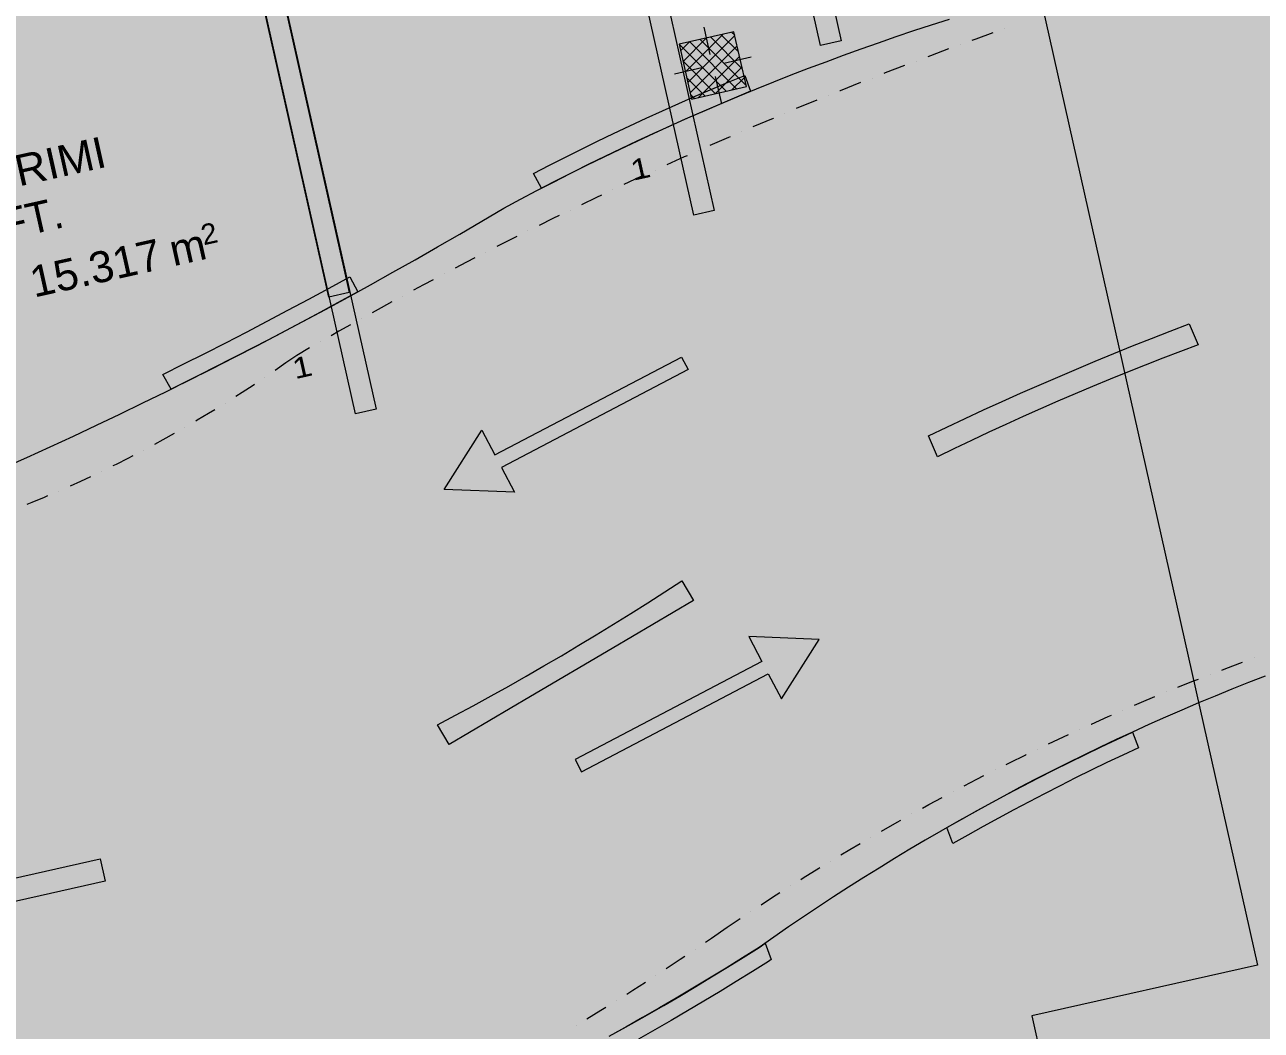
# Model space of a CAD drawing. Header units: centimetres. Extents: x -6805 to 4309, y -7338 to 617.
# Drawn here: x -525 to 356, y -4499 to -3783 of the extents above; entities that cross this region are included whole.
import ezdxf

# ---------------------------------------------------------------- set-up
doc = ezdxf.new("R2010")
doc.units = ezdxf.units.CM
for name, color, linetype, true_color in [('PDF_ - MESI I RRUGES', 7, 'Continuous', 0x7f7f7f), ('PDF_ - rruga_ndarjet anesore', 7, 'Continuous', 0x7f7f7f), ('PDF_ - SHENJAT_RRUGA', 7, 'Continuous', 0x7f7f7f), ('PDF_065 Möbel Einrichtung', 7, 'Continuous', 0x7f7f7f), ('PDF_2D Drafting - General', 7, 'Continuous', 0x7f7f7f), ('PDF_A - Akset', 7, 'Continuous', 0xfd4435), ('PDF_A - Pllaka Themel', 7, 'Continuous', 0x7f7f7f), ('PDF_A1 - Bodrumi -1', 7, 'Continuous', 0x7f7f7f)]:
    doc.layers.add(name, color=color, linetype=linetype, true_color=true_color)
doc.layers.add('PDF_- GARAZHE', color=7, linetype='Continuous')
doc.layers.add('PDF_A - Shtyllat', color=7, linetype='Continuous')
doc.styles.add('PDF Arial', font='')
doc.styles.get('PDF Arial').set_extended_font_data('Arial')

msp = doc.modelspace()

# ---------------------------------------------------------------- hatches: boundary and pattern name
at = {"layer": 'PDF_ - MESI I RRUGES', "true_color": 0xffffff, "transparency": 33554559}
for points in [[(304.72, -3996.36), (311.12, -4011.3), (298.49, -4016.03), (285.91, -4020.84), (273.35, -4025.73), (260.83, -4030.72), (248.34, -4035.78), (235.89, -4040.93), (223.47, -4046.16), (211.09, -4051.47), (198.74, -4056.87), (186.43, -4062.35), (174.15, -4067.91), (161.92, -4073.56), (149.72, -4079.28), (137.56, -4085.08), (125.44, -4090.98), (119.05, -4076.06), (132.08, -4069.84), (145.15, -4063.71), (158.26, -4057.65), (171.4, -4051.67), (184.57, -4045.78), (197.79, -4039.96), (211.03, -4034.22), (224.32, -4028.58), (237.64, -4023), (250.99, -4017.51), (264.37, -4012.1), (277.79, -4006.78), (291.23, -4001.53)], [(-56.66, -4179.35), (-48.43, -4193.37), (-106.44, -4227.59), (-164.47, -4261.76), (-222.54, -4295.87), (-230.76, -4281.87), (-218.02, -4275.08), (-205.33, -4268.21), (-192.68, -4261.25), (-180.08, -4254.21), (-167.52, -4247.09), (-155, -4239.88), (-142.54, -4232.6), (-130.12, -4225.23), (-117.76, -4217.79), (-105.44, -4210.27), (-93.17, -4202.65), (-80.95, -4194.97), (-68.78, -4187.2)]]:
    msp.add_hatch(color=7, dxfattribs=at).paths.add_polyline_path(points)
at = {"layer": 'PDF_ - rruga_ndarjet anesore', "true_color": 0xffffff, "transparency": 33554559}
for points in [[(-162.46, -3889.23), (-151.12, -3883.38), (-139.72, -3877.61), (-128.29, -3871.92), (-116.82, -3866.31), (-105.32, -3860.78), (-93.76, -3855.33), (-82.18, -3849.96), (-70.56, -3844.67), (-58.91, -3839.46), (-47.21, -3834.34), (-35.48, -3829.3), (-23.72, -3824.34), (-11.92, -3819.45), (-7.91, -3830.78), (-19.56, -3835.61), (-31.18, -3840.52), (-42.77, -3845.51), (-54.32, -3850.58), (-65.84, -3855.72), (-77.32, -3860.95), (-88.77, -3866.26), (-100.18, -3871.64), (-111.55, -3877.11), (-122.89, -3882.65), (-134.17, -3888.27), (-145.43, -3893.96), (-156.65, -3899.73)], [(-426.44, -4032.31), (-411.49, -4024.9), (-396.58, -4017.41), (-381.7, -4009.84), (-366.87, -4002.2), (-352.07, -3994.49), (-337.31, -3986.7), (-322.58, -3978.85), (-307.9, -3970.93), (-293.25, -3962.93), (-287.44, -3973.44), (-302.09, -3981.44), (-316.77, -3989.37), (-331.49, -3997.22), (-346.26, -4005.01), (-361.05, -4012.72), (-375.89, -4020.35), (-390.76, -4027.92), (-405.67, -4035.41), (-420.62, -4042.84)], [(264.37, -4286.97), (268.6, -4298.24), (257.34, -4303.46), (246.13, -4308.78), (234.96, -4314.17), (223.82, -4319.64), (212.73, -4325.21), (201.68, -4330.86), (190.68, -4336.58), (179.71, -4342.39), (168.79, -4348.28), (157.92, -4354.26), (147.09, -4360.32), (136.31, -4366.45), (132.05, -4355.05), (142.83, -4348.93), (153.67, -4342.88), (164.55, -4336.92), (175.47, -4331.04), (186.44, -4325.25), (197.45, -4319.52), (208.5, -4313.89), (219.59, -4308.34), (230.73, -4302.87), (241.91, -4297.48), (253.12, -4292.18)], [(-127.48, -4513.84), (-115.82, -4507.55), (-104.21, -4501.19), (-92.65, -4494.74), (-81.13, -4488.22), (-69.64, -4481.62), (-58.21, -4474.95), (-46.82, -4468.2), (-35.48, -4461.36), (-24.19, -4454.45), (-12.95, -4447.46), (-1.74, -4440.41), (2.55, -4437.37), (6.9, -4449), (4.95, -4450.38), (-6.46, -4457.58), (-17.93, -4464.7), (-29.44, -4471.74), (-41, -4478.7), (-52.61, -4485.59), (-64.27, -4492.39), (-75.97, -4499.11), (-87.72, -4505.75), (-99.52, -4512.31), (-111.35, -4518.79), (-123.24, -4525.19)]]:
    msp.add_hatch(color=7, dxfattribs=at).paths.add_polyline_path(points)
at = {"layer": 'PDF_ - SHENJAT_RRUGA', "true_color": 0xffffff, "transparency": 33554559}
for points in [[(-226.1, -4114.34), (-199.19, -4071.97), (-189.89, -4089.7), (-56.93, -4019.99), (-52.29, -4028.85), (-185.24, -4098.57), (-175.95, -4116.3)], [(41.06, -4220.97), (14.15, -4263.33), (4.86, -4245.61), (-128.1, -4315.32), (-132.75, -4306.46), (0.21, -4236.74), (-9.08, -4219.01)]]:
    msp.add_hatch(color=7, dxfattribs=at).paths.add_polyline_path(points)
at = {"layer": 'PDF_- GARAZHE', "true_color": 0xccccff, "transparency": 33554559}
msp.add_hatch(color=254, dxfattribs=at).paths.add_polyline_path([(-455.22, -3373.8), (-121.54, -3298.92), (-2.74, -3828.3), (-15.8, -3833.79), (-28.82, -3839.36), (-41.81, -3845.02), (-54.75, -3850.77), (-67.66, -3856.61), (-80.53, -3862.53), (-93.35, -3868.54), (-106.14, -3874.63), (-118.88, -3880.81), (-131.59, -3887.09), (-144.24, -3893.44), (-156.86, -3899.88), (-169.43, -3906.41), (-181.96, -3913.02), (-194.44, -3919.71), (-206.88, -3926.49), (-219.27, -3933.35), (-231.61, -3940.31), (-243.91, -3947.33), (-256.16, -3954.45), (-268.36, -3961.65), (-280.51, -3968.92), (-292.61, -3976.28), (-304.66, -3983.73), (-316.67, -3991.26)])
at = {"layer": 'PDF_2D Drafting - General', "true_color": 0xcccccc, "transparency": 33554559}
msp.add_hatch(color=254, dxfattribs=at).paths.add_polyline_path([(-2964.77, -5006.28), (-2964.77, -1594.37), (-452.44, -1594.37), (-125.36, -3048.55), (710.84, -2860.84), (1265.75, -5333.7), (419.6, -5523.57), (200.43, -4546.93), (-2030.95, -5054.69), (-2050.79, -4966.25), (-2246.45, -4966.25), (-2237.41, -5006.28)])
at = {"layer": 'PDF_A - Pllaka Themel', "true_color": 0xd5d5d5, "transparency": 33554559}
h = msp.add_hatch(color=254, dxfattribs=at)
h.paths.add_polyline_path([(-5581.92, -878.77), (-5581.92, -838.74), (-5656.99, -838.74), (-5656.99, -378.27), (-5641.97, -378.27), (-5641.97, 287.29), (-2884.66, 287.29), (-432.6, 287.29), (-419.79, 287.29), (978.3, 287.29), (978.3, -308.22), (1644.1, -308.22), (1644.1, -1142.36), (931.04, -1302.36), (1552.22, -1164.4), (1863.25, -2555.08), (1863.27, -2555.07), (2158.71, -3867.26), (2155.22, -3868.03), (2646.93, -6059.23), (2017.8, -6200.41), (2017.67, -6199.86), (-1597.03, -7011.01), (-1702.67, -6540.31), (-1846.28, -6572.52), (-1976.98, -6060.13), (-1982.53, -5964.43), (-1838.96, -5932.29), (-2055.74, -4966.25), (-2419.29, -4966.25), (-2929.7, -4966.25), (-2929.7, -2144.79), (-2909.68, -2144.79), (-2904.73, -1595.67), (-4731.2, -1619.36), (-4671.15, -1619.36), (-4671.15, -2159.83), (-5099.03, -2159.81), (-5102.54, -2159.76), (-5106.05, -2159.61), (-5109.55, -2159.37), (-5113.04, -2159.02), (-5116.52, -2158.59), (-5119.99, -2158.04), (-5123.44, -2157.41), (-5126.87, -2156.67), (-5130.27, -2155.85), (-5133.66, -2154.92), (-5137.02, -2153.9), (-5140.35, -2152.79), (-5143.64, -2151.59), (-5146.9, -2150.29), (-5150.13, -2148.9), (-5153.31, -2147.42), (-5156.45, -2145.85), (-5159.54, -2144.2), (-5162.59, -2142.46), (-5165.59, -2140.63), (-5168.53, -2138.72), (-5171.42, -2136.74), (-5174.26, -2134.66), (-5177.03, -2132.51), (-5179.74, -2130.29), (-5182.39, -2127.99), (-5184.97, -2125.61), (-5187.49, -2123.17), (-5189.94, -2120.65), (-5192.31, -2118.06), (-5194.61, -2115.42), (-5196.84, -2112.71), (-5198.99, -2109.93), (-5201.06, -2107.1), (-5203.05, -2104.21), (-5204.96, -2101.26), (-5206.78, -2098.27), (-5208.52, -2095.21), (-5210.18, -2092.12), (-5211.74, -2088.99), (-5213.22, -2085.8), (-5214.61, -2082.58), (-5215.9, -2079.32), (-5217.11, -2076.02), (-5218.22, -2072.69), (-5219.24, -2069.33), (-5220.16, -2065.95), (-5220.99, -2062.55), (-5221.72, -2059.11), (-5222.36, -2055.66), (-5222.9, -2052.19), (-5223.34, -2048.71), (-5223.69, -2045.22), (-5223.93, -2041.71), (-5224.08, -2038.21), (-5224.13, -2034.71), (-5224.12, -1589.37), (-5276.67, -1564.36), (-5842.14, -1564.36), (-5842.14, -878.77)])
h.paths.add_polyline_path([(-1884.8, -2746.4), (-1725.78, -2754.1), (-263.28, -2617.91), (-272.05, -2578.85), (-296.78, -2580.25), (-343.47, -2075.77), (-1348.13, -2129.78), (-1534.78, -2147.18), (-1533.4, -2162.02), (-1836.78, -2167.48), (-1836.78, -2147.45), (-1876.81, -2147.45), (-1876.81, -2187.49), (-1531.07, -2187.03), (-1493.33, -2681.24), (-1884.8, -2706.36)])
h.paths.add_polyline_path([(-452.61, -1589.37), (-91.92, -1583.39), (-92.31, -1174.02), (283, -1174.02), (283, -828.73), (-419.79, -828.73), (-427.6, -828.73), (-452.61, -828.73)])
h.paths.add_polyline_path([(413.21, -3713.81), (401.11, -3715.64), (389.02, -3717.55), (376.94, -3719.54), (364.87, -3721.61), (352.83, -3723.77), (340.79, -3726.01), (328.77, -3728.32), (316.77, -3730.71), (304.78, -3733.18)])
at = {"layer": 'PDF_A - Pllaka Themel', "true_color": 0xbfbfbf, "transparency": 33554559}
h = msp.add_hatch(color=9, dxfattribs=at)
h.paths.add_polyline_path([(-5637.01, -378.27), (-5637.01, -315.22), (-447.66, -308.19), (-447.66, -308.22), (963.52, -308.22), (963.52, -763.68), (936, -763.68), (936, -863.76), (963.52, -863.76), (964.76, -1337.14), (925.69, -1345.91), (892.3, -1353.4), (988.45, -1782.56), (1104.37, -2300.85), (1195.01, -2706.12), (1170.59, -2711.59), (1193.36, -2813.05), (1455.74, -3983.06), (1827.47, -5638.02), (1828.36, -5640.74), (1829.15, -5643.5), (1829.85, -5646.27), (1830.45, -5649.07), (1830.96, -5651.88), (1831.36, -5654.72), (1831.66, -5657.56), (1831.87, -5660.41), (1831.97, -5663.28), (1831.97, -5666.14), (1831.89, -5669), (1831.69, -5671.85), (1831.39, -5674.7), (1831, -5677.54), (1830.51, -5680.35), (1829.92, -5683.16), (1829.24, -5685.93), (1828.46, -5688.68), (1827.57, -5691.41), (1826.6, -5694.1), (1825.54, -5696.75), (1824.38, -5699.37), (1823.12, -5701.94), (1821.78, -5704.47), (1820.36, -5706.95), (1818.84, -5709.39), (1817.26, -5711.76), (1815.57, -5714.08), (1813.81, -5716.34), (1811.98, -5718.54), (1810.07, -5720.67), (1808.09, -5722.73), (1806.03, -5724.72), (1803.91, -5726.64), (1801.72, -5728.48), (1799.47, -5730.25), (1797.16, -5731.93), (1794.79, -5733.54), (1792.36, -5735.06), (1789.88, -5736.5), (1787.36, -5737.84), (1784.8, -5739.1), (1782.18, -5740.27), (1779.53, -5741.34), (1776.84, -5742.32), (-1865.84, -6559.76), (-1972.03, -6060.13), (1187.39, -5351.16), (1189.51, -5350.66), (1191.61, -5350.07), (1193.68, -5349.39), (1195.73, -5348.62), (1197.73, -5347.75), (1199.69, -5346.8), (1201.61, -5345.77), (1203.49, -5344.64), (1205.3, -5343.44), (1207.07, -5342.15), (1208.77, -5340.79), (1210.42, -5339.35), (1212, -5337.85), (1213.51, -5336.27), (1214.94, -5334.62), (1216.3, -5332.92), (1217.59, -5331.15), (1218.79, -5329.34), (1219.92, -5327.46), (1220.96, -5325.54), (1221.91, -5323.58), (1222.78, -5321.58), (1223.55, -5319.53), (1224.23, -5317.46), (1224.82, -5315.36), (1225.32, -5313.24), (1225.72, -5311.09), (1226.02, -5308.93), (1226.23, -5306.75), (1226.34, -5304.58), (1226.35, -5302.4), (1226.28, -5300.21), (1226.1, -5298.04), (1225.82, -5295.88), (1225.45, -5293.73), (1224.97, -5291.59), (967.71, -4147.99), (967.16, -4145.82), (966.5, -4143.68), (965.76, -4141.58), (964.92, -4139.51), (963.99, -4137.47), (962.97, -4135.49), (961.86, -4133.55), (960.67, -4131.65), (959.39, -4129.82), (958.04, -4128.05), (956.6, -4126.34), (955.09, -4124.68), (953.5, -4123.11), (951.86, -4121.6), (950.14, -4120.18), (948.36, -4118.82), (946.52, -4117.55), (944.63, -4116.36), (942.68, -4115.26), (940.7, -4114.24), (938.66, -4113.31), (936.59, -4112.48), (934.48, -4111.74), (932.34, -4111.1), (930.17, -4110.55), (927.98, -4110.1), (925.78, -4109.75), (923.56, -4109.49), (921.33, -4109.34), (919.09, -4109.28), (916.86, -4109.32), (914.63, -4109.47), (912.41, -4109.71), (910.2, -4110.05), (908.01, -4110.49), (526.4, -4196.13), (467.81, -4209.28), (455.58, -4213.1), (443.37, -4217.02), (431.2, -4221.04), (419.06, -4225.14), (406.95, -4229.34), (394.87, -4233.64), (382.82, -4238.02), (370.82, -4242.51), (358.84, -4247.08), (346.9, -4251.74), (335, -4256.5), (323.13, -4261.35), (311.3, -4266.29), (299.52, -4271.32), (287.76, -4276.44), (276.06, -4281.65), (264.38, -4286.96), (252.76, -4292.35), (241.17, -4297.83), (229.62, -4303.41), (218.13, -4309.06), (206.67, -4314.81), (195.26, -4320.65), (183.89, -4326.58), (172.57, -4332.6), (161.3, -4338.69), (150.07, -4344.88), (138.9, -4351.16), (127.76, -4357.52), (116.69, -4363.96), (105.66, -4370.49), (94.67, -4377.1), (83.75, -4383.8), (72.87, -4390.59), (62.05, -4397.46), (51.28, -4404.41), (40.57, -4411.44), (29.91, -4418.56), (19.3, -4425.76), (8.75, -4433.04), (-1.74, -4440.41), (-13.44, -4447.77), (-25.18, -4455.07), (-36.98, -4462.26), (-48.83, -4469.39), (-60.73, -4476.42), (-72.67, -4483.38), (-84.67, -4490.25), (-96.72, -4497.03), (-108.81, -4503.72), (-120.96, -4510.33), (-133.14, -4516.85), (-145.38, -4523.29), (-157.66, -4529.64), (-169.99, -4535.9), (-182.35, -4542.07), (-194.77, -4548.16), (-207.22, -4554.16), (-219.72, -4560.06), (-232.26, -4565.88), (-244.84, -4571.62), (-257.46, -4577.25), (-270.12, -4582.81), (-282.82, -4588.26), (-295.56, -4593.64), (-308.33, -4598.91), (-321.15, -4604.1), (-333.99, -4609.2), (-346.88, -4614.21), (-359.81, -4619.12), (-372.76, -4623.95), (-385.74, -4628.67), (-398.77, -4633.31), (-411.82, -4637.86), (-424.92, -4642.31), (-438.03, -4646.67), (-451.18, -4650.93), (-464.37, -4655.11), (-477.57, -4659.18), (-490.81, -4663.17), (-2040.76, -5010.98), (-2050.79, -4966.25), (-2414.34, -4966.25), (-2414.34, -4749.36), (-2414.57, -2387.78), (-2414.58, -2276.48), (-2415.05, -2272.78), (-2415.63, -2269.1), (-2416.31, -2265.43), (-2417.08, -2261.78), (-2417.93, -2258.14), (-2418.89, -2254.54), (-2419.94, -2250.96), (-2421.09, -2247.41), (-2422.32, -2243.88), (-2423.65, -2240.39), (-2425.06, -2236.94), (-2426.57, -2233.53), (-2428.15, -2230.15), (-2429.84, -2226.82), (-2431.6, -2223.53), (-2433.45, -2220.29), (-2435.38, -2217.11), (-2437.39, -2213.97), (-2439.5, -2210.88), (-2441.67, -2207.85), (-2443.93, -2204.87), (-2446.26, -2201.96), (-2448.66, -2199.11), (-2451.13, -2196.32), (-2453.69, -2193.59), (-2456.31, -2190.94), (-2459, -2188.35), (-2461.74, -2185.84), (-2464.57, -2183.38), (-2467.45, -2181.02), (-2470.39, -2178.72), (-2473.38, -2176.5), (-2476.44, -2174.36), (-2479.55, -2172.3), (-2482.72, -2170.32), (-2485.93, -2168.43), (-2489.19, -2166.61), (-2492.5, -2164.89), (-2495.85, -2163.24), (-2499.24, -2161.69), (-2502.68, -2160.23), (-2506.15, -2158.85), (-2509.65, -2157.57), (-2513.18, -2156.38), (-2904.72, -2164.81), (-2899.72, -1589.37), (-2414.31, -1589.37), (-2414.31, -828.73), (-4726.25, -828.73), (-4726.25, -1619.36), (-5219.16, -1619.35), (-5219.16, -2036.14), (-5219.17, -2034.71), (-5219.16, -1589.37), (-5271.71, -1564.36), (-5253.39, -1564.36), (-5253.39, -878.77), (-5576.97, -878.77), (-5576.97, -838.74), (-5652.02, -838.74), (-5652.02, -378.27)])
h.paths.add_polyline_path([(-1883.87, -1589.37), (-1863.84, -1589.37), (-1863.84, -1634.38), (-1863.88, -1634.38), (-1863.88, -2147.18), (-1836.55, -2147.45), (-1871.85, -2147.45), (-1871.85, -2187.49), (-1831.82, -2187.43), (-1831.82, -2147.5), (-1529.51, -2150.6), (-1526.54, -2182.48), (-1488.38, -2681.24), (-1718.52, -2706.37), (-1879.85, -2706.36), (-1879.85, -2746.4), (-1720.83, -2754.1), (-221.28, -2598.22), (-135.83, -2979.09), (-1425.42, -3268.45), (-1880.43, -3268.45), (-1873.52, -4356.82), (-1873.76, -4358.94), (-1873.89, -4361.07), (-1873.93, -4363.2), (-1873.88, -4365.33), (-1873.71, -4367.46), (-1873.46, -4369.58), (-1873.11, -4371.68), (-1872.67, -4373.76), (-1872.13, -4375.84), (-1871.5, -4377.87), (-1870.77, -4379.88), (-1869.95, -4381.85), (-1869.05, -4383.78), (-1868.06, -4385.67), (-1866.97, -4387.5), (-1865.81, -4389.3), (-1864.58, -4391.03), (-1863.26, -4392.71), (-1861.87, -4394.32), (-1860.39, -4395.87), (-1858.86, -4397.35), (-1857.26, -4398.76), (-1855.59, -4400.1), (-1853.87, -4401.36), (-1852.09, -4402.54), (-1850.27, -4403.63), (-1848.39, -4404.64), (-1846.46, -4405.56), (-1844.51, -4406.4), (-1842.5, -4407.15), (-1840.47, -4407.79), (-1838.41, -4408.35), (-1836.33, -4408.82), (-1834.23, -4409.19), (-1832.12, -4409.47), (-1829.99, -4409.65), (-1827.86, -4409.72), (-1825.73, -4409.7), (-1823.6, -4409.59), (-1821.48, -4409.38), (-1819.37, -4409.07), (-657.92, -4148.44), (-657.8, -4148.96), (-640.87, -4142.08), (-623.98, -4135.12), (-607.12, -4128.08), (-590.3, -4120.94), (-573.52, -4113.7), (-556.78, -4106.38), (-540.08, -4098.97), (-523.41, -4091.48), (-506.79, -4083.89), (-490.21, -4076.22), (-473.66, -4068.46), (-457.17, -4060.61), (-440.7, -4052.67), (-424.29, -4044.65), (-407.92, -4036.54), (-391.58, -4028.34), (-375.3, -4020.05), (-359.06, -4011.68), (-342.86, -4003.22), (-326.71, -3994.68), (-310.6, -3986.05), (-294.54, -3977.33), (-278.53, -3968.52), (-262.57, -3959.64), (-246.65, -3950.67), (-230.77, -3941.62), (-214.95, -3932.48), (-199.18, -3923.26), (-183.46, -3913.95), (-171.76, -3907.67), (-160.01, -3901.48), (-148.21, -3895.39), (-136.38, -3889.37), (-124.5, -3883.45), (-112.58, -3877.6), (-100.62, -3871.85), (-88.61, -3866.18), (-76.56, -3860.6), (-64.48, -3855.1), (-52.35, -3849.7), (-40.19, -3844.39), (-27.98, -3839.16), (-15.74, -3834.02), (-3.46, -3828.97), (8.86, -3824), (21.21, -3819.14), (33.59, -3814.35), (46.01, -3809.67), (58.47, -3805.06), (70.95, -3800.56), (83.47, -3796.14), (96.03, -3791.81), (108.6, -3787.57), (121.22, -3783.42), (133.86, -3779.37), (146.53, -3775.41), (159.23, -3771.54), (171.96, -3767.76), (184.72, -3764.08), (197.49, -3760.49), (210.3, -3756.99), (223.14, -3753.59), (235.99, -3750.28), (248.88, -3747.06), (261.78, -3743.94), (274.7, -3740.9), (287.65, -3737.97), (300.62, -3735.12), (313.61, -3732.38), (326.61, -3729.72), (339.65, -3727.16), (352.69, -3724.7), (365.76, -3722.33), (378.83, -3720.06), (391.93, -3717.88), (405.04, -3715.79), (418.17, -3713.81), (787.26, -3630.98), (789.38, -3630.46), (791.47, -3629.84), (793.53, -3629.14), (795.57, -3628.34), (797.56, -3627.45), (799.52, -3626.48), (801.42, -3625.43), (803.29, -3624.3), (805.1, -3623.08), (806.86, -3621.79), (808.55, -3620.42), (810.19, -3618.97), (811.77, -3617.46), (813.27, -3615.88), (814.71, -3614.24), (816.07, -3612.54), (817.36, -3610.77), (818.57, -3608.95), (819.69, -3607.09), (820.73, -3605.17), (821.69, -3603.21), (822.57, -3601.21), (823.36, -3599.18), (824.06, -3597.11), (824.66, -3595.01), (825.17, -3592.89), (825.6, -3590.75), (825.93, -3588.6), (826.16, -3586.43), (826.3, -3584.25), (826.34, -3582.06), (826.3, -3579.89), (826.14, -3577.71), (825.91, -3575.54), (825.57, -3573.38), (825.14, -3571.24), (681.41, -2927.91), (734.37, -2916.03), (711.61, -2814.58), (658.74, -2826.44), (287.95, -1174.02), (287.95, -828.73), (-447.66, -828.73), (-1883.87, -828.73)])

# ---------------------------------------------------------------- linework, layer by layer
at = {"layer": 'PDF_ - MESI I RRUGES', "lineweight": 0}
for points in [[(291.23, -4001.53), (304.72, -3996.36)], [(304.72, -3996.36), (311.12, -4011.3)], [(264.37, -4012.1), (277.79, -4006.78)], [(277.79, -4006.78), (291.23, -4001.53)], [(250.99, -4017.51), (264.37, -4012.1)], [(298.49, -4016.03), (285.91, -4020.84)], [(311.12, -4011.3), (298.49, -4016.03)], [(224.32, -4028.58), (237.64, -4023)], [(237.64, -4023), (250.99, -4017.51)], [(273.35, -4025.73), (260.83, -4030.72)], [(285.91, -4020.84), (273.35, -4025.73)], [(197.79, -4039.96), (211.03, -4034.22)], [(211.03, -4034.22), (224.32, -4028.58)], [(260.83, -4030.72), (248.34, -4035.78)], [(184.57, -4045.78), (197.79, -4039.96)], [(235.89, -4040.93), (223.47, -4046.16)], [(248.34, -4035.78), (235.89, -4040.93)], [(158.26, -4057.65), (171.4, -4051.67)], [(171.4, -4051.67), (184.57, -4045.78)], [(211.09, -4051.47), (198.74, -4056.87)], [(223.47, -4046.16), (211.09, -4051.47)], [(145.15, -4063.71), (158.26, -4057.65)], [(198.74, -4056.87), (186.43, -4062.35)], [(119.05, -4076.06), (132.08, -4069.84)], [(132.08, -4069.84), (145.15, -4063.71)], [(174.15, -4067.91), (161.92, -4073.56)], [(186.43, -4062.35), (174.15, -4067.91)], [(125.44, -4090.98), (119.05, -4076.06)], [(161.92, -4073.56), (149.72, -4079.28)], [(137.56, -4085.08), (125.44, -4090.98)], [(149.72, -4079.28), (137.56, -4085.08)], [(-68.78, -4187.2), (-56.66, -4179.35)], [(-56.66, -4179.35), (-48.43, -4193.37)], [(-80.95, -4194.97), (-68.78, -4187.2)], [(-48.43, -4193.37), (-106.44, -4227.59)], [(-93.17, -4202.65), (-80.95, -4194.97)], [(-117.76, -4217.79), (-105.44, -4210.27)], [(-105.44, -4210.27), (-93.17, -4202.65)], [(-130.12, -4225.23), (-117.76, -4217.79)], [(-106.44, -4227.59), (-164.47, -4261.76)], [(-142.54, -4232.6), (-130.12, -4225.23)], [(-155, -4239.88), (-142.54, -4232.6)], [(-167.52, -4247.09), (-155, -4239.88)], [(-192.68, -4261.25), (-180.08, -4254.21)], [(-180.08, -4254.21), (-167.52, -4247.09)], [(-164.47, -4261.76), (-222.55, -4295.87)], [(-205.33, -4268.21), (-192.68, -4261.25)], [(-218.02, -4275.08), (-205.33, -4268.21)], [(-230.76, -4281.87), (-218.02, -4275.08)], [(-222.55, -4295.87), (-230.76, -4281.87)], [(-668.33, -4421.68), (-471.23, -4377.23)], [(-471.23, -4377.23), (-467.67, -4393.09)], [(-467.67, -4393.09), (-664.77, -4437.52)]]:
    msp.add_lwpolyline(points, dxfattribs=at)
at = {"layer": 'PDF_ - MESI I RRUGES', "color": 7, "true_color": 0xffffff, "transparency": 33554559}
msp.add_solid([(-471.23, -4377.23), (-467.67, -4393.09), (-668.33, -4421.68), (-664.77, -4437.52)], dxfattribs=at)
at = {"layer": 'PDF_ - rruga_ndarjet anesore', "lineweight": 0}
for points in [[(-23.72, -3824.34), (-11.92, -3819.45)], [(-11.92, -3819.45), (-7.91, -3830.78)], [(-47.21, -3834.34), (-35.48, -3829.3)], [(-35.48, -3829.3), (-23.72, -3824.34)], [(-7.91, -3830.78), (-19.56, -3835.61)], [(-70.56, -3844.67), (-58.91, -3839.46)], [(-58.91, -3839.46), (-47.21, -3834.34)], [(-31.18, -3840.52), (-42.77, -3845.51)], [(-19.56, -3835.61), (-31.18, -3840.52)], [(-82.18, -3849.96), (-70.56, -3844.67)], [(-42.77, -3845.51), (-54.32, -3850.58)], [(-105.32, -3860.78), (-93.76, -3855.33)], [(-93.76, -3855.33), (-82.18, -3849.96)], [(-65.84, -3855.72), (-77.32, -3860.95)], [(-54.32, -3850.58), (-65.84, -3855.72)], [(-128.29, -3871.92), (-116.82, -3866.31)], [(-116.82, -3866.31), (-105.32, -3860.78)], [(-88.77, -3866.26), (-100.18, -3871.64)], [(-77.32, -3860.95), (-88.77, -3866.26)], [(-139.72, -3877.61), (-128.29, -3871.92)], [(-100.18, -3871.64), (-111.55, -3877.11)], [(-162.46, -3889.23), (-151.12, -3883.38)], [(-151.12, -3883.38), (-139.72, -3877.61)], [(-122.89, -3882.65), (-134.17, -3888.27)], [(-111.55, -3877.11), (-122.89, -3882.65)], [(-156.65, -3899.73), (-162.46, -3889.23)], [(-134.17, -3888.27), (-145.43, -3893.96)], [(-145.43, -3893.96), (-156.65, -3899.73)], [(-307.9, -3970.93), (-293.25, -3962.93)], [(-293.25, -3962.93), (-287.44, -3973.44)], [(-322.58, -3978.85), (-307.9, -3970.93)], [(-337.31, -3986.7), (-322.58, -3978.85)], [(-302.09, -3981.44), (-316.77, -3989.37)], [(-287.44, -3973.44), (-302.09, -3981.44)], [(-352.07, -3994.49), (-337.31, -3986.7)], [(-316.77, -3989.37), (-331.49, -3997.22)], [(-366.87, -4002.2), (-352.07, -3994.49)], [(-331.49, -3997.22), (-346.26, -4005.01)], [(-381.7, -4009.84), (-366.87, -4002.2)], [(-346.26, -4005.01), (-361.05, -4012.72)], [(-396.58, -4017.41), (-381.7, -4009.84)], [(-361.05, -4012.72), (-375.89, -4020.35)], [(-426.44, -4032.31), (-411.49, -4024.9)], [(-411.49, -4024.9), (-396.58, -4017.41)], [(-375.89, -4020.35), (-390.76, -4027.92)], [(-420.62, -4042.84), (-426.44, -4032.31)], [(-390.76, -4027.92), (-405.67, -4035.41)], [(-405.67, -4035.41), (-420.62, -4042.84)], [(253.12, -4292.18), (264.37, -4286.97)], [(264.37, -4286.97), (268.6, -4298.24)], [(230.73, -4302.87), (241.91, -4297.48)], [(241.91, -4297.48), (253.12, -4292.18)], [(268.6, -4298.24), (257.34, -4303.47)], [(219.59, -4308.34), (230.73, -4302.87)], [(257.34, -4303.47), (246.13, -4308.78)], [(197.45, -4319.52), (208.5, -4313.89)], [(208.5, -4313.89), (219.59, -4308.34)], [(234.96, -4314.17), (223.82, -4319.64)], [(246.13, -4308.78), (234.96, -4314.17)], [(175.47, -4331.04), (186.44, -4325.25)], [(186.44, -4325.25), (197.45, -4319.52)], [(212.73, -4325.21), (201.68, -4330.86)], [(223.82, -4319.64), (212.73, -4325.21)], [(164.55, -4336.92), (175.47, -4331.04)], [(201.68, -4330.86), (190.68, -4336.58)], [(142.83, -4348.93), (153.67, -4342.88)], [(153.67, -4342.88), (164.55, -4336.92)], [(179.71, -4342.39), (168.79, -4348.28)], [(190.68, -4336.58), (179.71, -4342.39)], [(132.05, -4355.05), (142.83, -4348.93)], [(168.79, -4348.28), (157.92, -4354.26)], [(136.31, -4366.45), (132.05, -4355.05)], [(147.09, -4360.32), (136.31, -4366.45)], [(157.92, -4354.26), (147.09, -4360.32)], [(-1.74, -4440.41), (2.55, -4437.37)], [(2.55, -4437.37), (6.9, -4449)], [(-24.19, -4454.45), (-12.95, -4447.46)], [(-12.95, -4447.46), (-1.74, -4440.41)], [(-35.49, -4461.36), (-24.19, -4454.45)], [(4.95, -4450.38), (-6.46, -4457.58)], [(6.9, -4449), (4.95, -4450.38)], [(-46.82, -4468.2), (-35.49, -4461.36)], [(-17.93, -4464.7), (-29.44, -4471.74)], [(-6.46, -4457.58), (-17.93, -4464.7)], [(-69.64, -4481.62), (-58.21, -4474.95)], [(-58.21, -4474.95), (-46.82, -4468.2)], [(-29.44, -4471.74), (-41, -4478.7)], [(-81.13, -4488.22), (-69.64, -4481.62)], [(-41, -4478.7), (-52.61, -4485.59)], [(-92.65, -4494.74), (-81.13, -4488.22)], [(-64.27, -4492.39), (-75.97, -4499.11)], [(-52.61, -4485.59), (-64.27, -4492.39)], [(-104.21, -4501.19), (-92.65, -4494.74)], [(-75.97, -4499.11), (-87.72, -4505.75)]]:
    msp.add_lwpolyline(points, dxfattribs=at)
at = {"layer": 'PDF_ - SHENJAT_RRUGA', "lineweight": 0}
for points in [[(-189.89, -4089.7), (-56.93, -4019.99)], [(-56.93, -4019.99), (-52.29, -4028.85)], [(-52.29, -4028.85), (-185.24, -4098.57)], [(-226.1, -4114.34), (-199.19, -4071.97)], [(-199.19, -4071.97), (-189.89, -4089.7)], [(-185.24, -4098.57), (-175.95, -4116.3)], [(-175.95, -4116.3), (-226.1, -4114.34)], [(41.06, -4220.97), (-9.08, -4219.01)], [(-9.08, -4219.01), (0.21, -4236.74)], [(14.15, -4263.33), (41.06, -4220.97)], [(0.21, -4236.74), (-132.75, -4306.46)], [(-128.1, -4315.32), (4.86, -4245.61)], [(4.86, -4245.61), (14.15, -4263.33)], [(-132.75, -4306.46), (-128.1, -4315.32)]]:
    msp.add_lwpolyline(points, dxfattribs=at)
at = {"layer": 'PDF_- GARAZHE', "color": 254, "true_color": 0xccccff, "transparency": 33554559}
for points in [[(-121.51, -3299.04), (187.14, -3229.78), (-8.12, -3804.35), (300.53, -3735.09)], [(-411.58, -3568.31), (-316.67, -3991.26), (-730.37, -3639.85), (-619.63, -4133.32)]]:
    msp.add_solid(points, dxfattribs=at)
at = {"layer": 'PDF_065 Möbel Einrichtung', "lineweight": 0}
for points in [[(-57.75, -3284.7), (56.75, -3794.91)], [(42.1, -3798.2), (-72.4, -3287.99)], [(-169.62, -3309.76), (-33.64, -3915.73)], [(-48.29, -3919.01), (-184.27, -3313.05)], [(-308.32, -3977.37), (-444.3, -3371.4)], [(-429.65, -3368.11), (-293.67, -3974.08)], [(-289.22, -4060.34), (-402.33, -3556.31)], [(-387.67, -3553.02), (-274.57, -4057.05)], [(56.75, -3794.91), (42.1, -3798.2)], [(-33.64, -3915.73), (-48.29, -3919.01)], [(-293.67, -3974.08), (-308.32, -3977.37)], [(-274.57, -4057.05), (-289.22, -4060.34)]]:
    msp.add_lwpolyline(points, dxfattribs=at)
at = {"layer": 'PDF_065 Möbel Einrichtung', "color": 7, "true_color": 0xffffff, "transparency": 33554559}
for points in [[(56.75, -3794.91), (42.1, -3798.2), (-57.75, -3284.7), (-72.4, -3287.99)], [(-33.64, -3915.73), (-48.29, -3919.01), (-169.62, -3309.76), (-184.27, -3313.05)], [(-293.67, -3974.08), (-308.32, -3977.37), (-429.65, -3368.11), (-444.3, -3371.4)], [(-274.57, -4057.05), (-289.22, -4060.34), (-387.67, -3553.02), (-402.33, -3556.31)]]:
    msp.add_solid(points, dxfattribs=at)
at = {"layer": 'PDF_A - Akset', "color": 21, "lineweight": 0, "true_color": 0xff9955}
for points in [[(173.14, -3786.25), (173.14, -3786.25)], [(152.75, -3793.53), (149.87, -3794.58)], [(164.83, -3789.2), (152.75, -3793.53)], [(120.39, -3805.43), (118.4, -3806.19)], [(133.3, -3800.64), (120.39, -3805.43)], [(141.58, -3797.6), (141.58, -3797.6)], [(101.89, -3812.44), (88.17, -3817.71)], [(110.14, -3809.3), (110.14, -3809.3)], [(78.84, -3821.36), (78.84, -3821.36)], [(88.17, -3817.71), (87.06, -3818.15)], [(56.1, -3830.35), (55.86, -3830.45)], [(70.63, -3824.58), (56.1, -3830.35)], [(39.49, -3837.07), (24.8, -3843.1)], [(47.68, -3833.76), (47.68, -3833.76)], [(16.65, -3846.51), (16.65, -3846.51)], [(8.27, -3850.01), (-6.12, -3856.11)], [(8.5, -3849.9), (8.27, -3850.01)], [(-23.43, -3863.57), (-36.9, -3869.46)], [(-22.33, -3863.09), (-23.43, -3863.57)], [(-14.23, -3859.6), (-14.23, -3859.6)], [(-44.96, -3873.04), (-44.96, -3873.04)], [(-54.97, -3877.49), (-67.51, -3883.15)], [(-53.03, -3876.62), (-54.97, -3877.49)], [(-86.35, -3891.77), (-97.97, -3897.18)], [(-83.57, -3890.49), (-86.35, -3891.77)], [(-75.55, -3886.81), (-75.55, -3886.81)], [(-105.97, -3900.92), (-105.97, -3900.92)], [(-117.56, -3906.41), (-128.29, -3911.54)], [(-113.95, -3904.7), (-117.56, -3906.41)], [(-144.17, -3919.24), (-148.61, -3921.4)], [(-136.23, -3915.38), (-136.23, -3915.38)], [(-148.61, -3921.4), (-158.44, -3926.25)], [(-179.48, -3936.75), (-188.42, -3941.29)], [(-174.24, -3934.12), (-179.48, -3936.75)], [(-166.35, -3930.17), (-166.35, -3930.17)], [(-196.28, -3945.3), (-196.28, -3945.3)], [(-210.17, -3952.46), (-218.22, -3956.67)], [(-204.12, -3949.34), (-210.17, -3952.46)], [(-226.05, -3960.76), (-226.05, -3960.76)], [(-240.68, -3968.51), (-247.87, -3972.37)], [(-233.84, -3964.89), (-240.68, -3968.51)], [(-263.39, -3980.77), (-271, -3984.92)], [(-255.64, -3976.55), (-255.64, -3976.55)], [(-271, -3984.92), (-277.32, -3988.41)], [(-292.76, -3996.97), (-301.14, -4001.66)], [(-285.05, -3992.67), (-285.05, -3992.67)], [(-301.14, -4001.66), (-306.61, -4004.76)], [(-321.95, -4013.51), (-331.07, -4018.76)], [(-314.28, -4009.11), (-314.28, -4009.11)], [(-338.74, -4024.21), (-346.45, -4029.59)], [(-331.07, -4018.76), (-338.74, -4024.21)], [(-346.45, -4029.59), (-346.52, -4029.65)], [(-362.03, -4040.12), (-369.9, -4045.26)], [(-361.16, -4039.53), (-362.03, -4040.12)], [(-353.82, -4034.62), (-353.82, -4034.62)], [(-369.9, -4045.26), (-374.48, -4048.18)], [(-393.83, -4060.2), (-401.91, -4065.02)], [(-389.45, -4057.53), (-393.83, -4060.2)], [(-381.94, -4052.89), (-381.94, -4052.89)], [(-401.91, -4065.02), (-403.08, -4065.7)], [(-418.38, -4074.5), (-426.43, -4078.97)], [(-410.71, -4070.14), (-410.71, -4070.14)], [(-440.09, -4086.31), (-440.09, -4086.31)], [(-426.43, -4078.97), (-432.3, -4082.15)], [(-451.36, -4092.17), (-459.76, -4096.4)], [(-447.93, -4090.39), (-451.36, -4092.17)], [(-470.04, -4101.42), (-470.04, -4101.42)], [(-459.76, -4096.4), (-462.1, -4097.55)], [(-485.22, -4108.56), (-492.45, -4111.84)], [(-478.01, -4105.21), (-485.22, -4108.56)], [(-511.02, -4119.95), (-519.7, -4123.56)], [(-508.62, -4118.91), (-511.02, -4119.95)], [(-500.51, -4115.41), (-500.51, -4115.41)], [(-519.7, -4123.56), (-523.29, -4125.02)], [(351.02, -4234.26), (351.02, -4234.26)], [(327.86, -4242.88), (330.83, -4241.74)], [(330.83, -4241.74), (342.73, -4237.29)], [(296.62, -4255.11), (306.69, -4251.08)], [(306.69, -4251.08), (311.39, -4249.24)], [(319.62, -4246.03), (319.62, -4246.03)], [(270.75, -4265.76), (280.28, -4261.79)], [(288.45, -4258.43), (288.45, -4258.43)], [(257.52, -4271.42), (257.52, -4271.42)], [(265.64, -4267.95), (270.75, -4265.76)], [(234.9, -4281.38), (235.16, -4281.26)], [(235.16, -4281.26), (246.98, -4276)], [(246.98, -4276), (249.43, -4274.95)], [(211.63, -4292.03), (218.84, -4288.71)], [(226.87, -4285.03), (226.87, -4285.03)], [(204.45, -4295.43), (211.63, -4292.03)], [(176.64, -4308.86), (188.26, -4303.17)], [(188.26, -4303.17), (188.52, -4303.04)], [(196.48, -4299.22), (196.48, -4299.22)], [(166.37, -4314), (166.37, -4314)], [(174.26, -4310.05), (176.64, -4308.86)], [(144.37, -4325.27), (153.54, -4320.52)], [(153.54, -4320.52), (158.49, -4317.99)], [(119.21, -4338.65), (128.76, -4333.51)], [(136.56, -4329.37), (136.56, -4329.37)], [(114.79, -4341.08), (119.21, -4338.65)], [(85.5, -4357.44), (96.56, -4351.16)], [(96.56, -4351.16), (99.33, -4349.61)], [(107.05, -4345.32), (107.05, -4345.32)], [(62.94, -4370.58), (70.23, -4366.29)], [(77.86, -4361.85), (77.86, -4361.85)], [(56.56, -4374.38), (62.94, -4370.58)], [(29.76, -4390.75), (40.78, -4383.94)], [(40.78, -4383.94), (41.46, -4383.52)], [(49, -4378.94), (49, -4378.94)], [(27.95, -4391.89), (29.76, -4390.75)], [(7.91, -4404.6), (13.03, -4401.33)], [(20.48, -4396.58), (20.48, -4396.58)], [(-0.32, -4409.94), (7.91, -4404.6)], [(-24.48, -4426), (-15.06, -4419.67)], [(-7.7, -4414.79), (-7.7, -4414.79)], [(-35.55, -4433.66), (-24.48, -4426)], [(-39.96, -4436.67), (-35.55, -4433.66)], [(-57.83, -4448.74), (-54.58, -4446.57)], [(-47.26, -4441.64), (-47.26, -4441.64)], [(-67.83, -4455.35), (-57.83, -4448.74)], [(-91.67, -4470.77), (-82.62, -4464.97)], [(-75.21, -4460.17), (-75.21, -4460.17)], [(-96.02, -4473.51), (-91.67, -4470.77)], [(-114.48, -4485.06), (-110.98, -4482.88)], [(-103.48, -4478.23), (-103.48, -4478.23)], [(-124.52, -4491.2), (-114.48, -4485.06)], [(-132.08, -4495.75), (-132.08, -4495.75)]]:
    msp.add_lwpolyline(points, dxfattribs=at)
at = {"layer": 'PDF_A - Pllaka Themel', "lineweight": 0}
for points in [[(96.03, -3791.81), (108.6, -3787.57)], [(108.6, -3787.57), (121.22, -3783.42)], [(121.22, -3783.42), (133.86, -3779.37)], [(70.95, -3800.56), (83.47, -3796.14)], [(83.47, -3796.14), (96.03, -3791.81)], [(46.01, -3809.67), (58.47, -3805.06)], [(58.47, -3805.06), (70.95, -3800.56)], [(21.21, -3819.14), (33.59, -3814.35)], [(33.59, -3814.35), (46.01, -3809.67)], [(8.86, -3824), (21.21, -3819.14)], [(-15.74, -3834.02), (-3.46, -3828.97)], [(-3.46, -3828.97), (8.86, -3824)], [(-40.19, -3844.39), (-27.98, -3839.16)], [(-27.98, -3839.16), (-15.74, -3834.02)], [(-52.35, -3849.7), (-40.19, -3844.39)], [(-76.56, -3860.6), (-64.48, -3855.1)], [(-64.48, -3855.1), (-52.35, -3849.7)], [(-100.62, -3871.85), (-88.61, -3866.18)], [(-88.61, -3866.18), (-76.56, -3860.6)], [(-112.58, -3877.6), (-100.62, -3871.85)], [(-136.38, -3889.37), (-124.5, -3883.45)], [(-124.5, -3883.45), (-112.58, -3877.6)], [(-148.21, -3895.39), (-136.38, -3889.37)], [(-171.76, -3907.67), (-160.01, -3901.48)], [(-160.01, -3901.48), (-148.21, -3895.39)], [(-183.46, -3913.95), (-171.76, -3907.67)], [(-199.18, -3923.26), (-183.46, -3913.95)], [(-214.95, -3932.48), (-199.18, -3923.26)], [(-230.77, -3941.62), (-214.95, -3932.48)], [(-246.65, -3950.67), (-230.77, -3941.62)], [(-262.57, -3959.64), (-246.65, -3950.67)], [(-278.53, -3968.52), (-262.57, -3959.64)], [(-294.54, -3977.33), (-278.53, -3968.52)], [(-310.6, -3986.05), (-294.54, -3977.33)], [(-326.71, -3994.68), (-310.6, -3986.05)], [(-342.86, -4003.22), (-326.71, -3994.68)], [(-359.06, -4011.68), (-342.86, -4003.22)], [(-375.3, -4020.05), (-359.06, -4011.68)], [(-391.59, -4028.34), (-375.3, -4020.05)], [(-407.92, -4036.54), (-391.59, -4028.34)], [(-424.29, -4044.65), (-407.92, -4036.54)], [(-440.71, -4052.67), (-424.29, -4044.65)], [(-473.66, -4068.46), (-457.17, -4060.61)], [(-457.17, -4060.61), (-440.71, -4052.67)], [(-490.21, -4076.22), (-473.66, -4068.46)], [(-506.79, -4083.89), (-490.21, -4076.22)], [(-523.41, -4091.48), (-506.79, -4083.89)], [(-540.08, -4098.97), (-523.41, -4091.48)], [(346.9, -4251.74), (335, -4256.5)], [(358.84, -4247.08), (346.9, -4251.74)], [(323.13, -4261.35), (311.3, -4266.29)], [(335, -4256.5), (323.13, -4261.35)], [(299.52, -4271.32), (287.76, -4276.44)], [(311.3, -4266.29), (299.52, -4271.32)], [(287.76, -4276.44), (276.06, -4281.65)], [(264.38, -4286.96), (252.76, -4292.35)], [(276.06, -4281.65), (264.38, -4286.96)], [(241.17, -4297.83), (229.62, -4303.41)], [(252.76, -4292.35), (241.17, -4297.83)], [(229.62, -4303.41), (218.13, -4309.06)], [(206.67, -4314.81), (195.26, -4320.65)], [(218.13, -4309.06), (206.67, -4314.81)], [(195.26, -4320.65), (183.89, -4326.58)], [(172.57, -4332.6), (161.3, -4338.69)], [(183.89, -4326.58), (172.57, -4332.6)], [(161.3, -4338.69), (150.07, -4344.88)], [(138.9, -4351.16), (127.76, -4357.52)], [(150.07, -4344.88), (138.9, -4351.16)], [(127.76, -4357.52), (116.69, -4363.96)], [(116.69, -4363.96), (105.66, -4370.49)], [(94.67, -4377.1), (83.75, -4383.8)], [(105.66, -4370.49), (94.67, -4377.1)], [(83.75, -4383.8), (72.87, -4390.59)], [(72.87, -4390.59), (62.05, -4397.46)], [(51.28, -4404.41), (40.57, -4411.44)], [(62.05, -4397.46), (51.28, -4404.41)], [(40.57, -4411.44), (29.91, -4418.56)], [(29.91, -4418.56), (19.3, -4425.76)], [(19.3, -4425.76), (8.75, -4433.04)], [(8.75, -4433.04), (-1.74, -4440.41)], [(-13.44, -4447.77), (-25.18, -4455.07)], [(-1.74, -4440.41), (-13.44, -4447.77)], [(-25.18, -4455.07), (-36.98, -4462.26)], [(-36.98, -4462.26), (-48.83, -4469.39)], [(-48.83, -4469.39), (-60.73, -4476.42)], [(-72.67, -4483.38), (-84.67, -4490.25)], [(-60.73, -4476.42), (-72.67, -4483.38)], [(-84.67, -4490.25), (-96.72, -4497.03)], [(-96.72, -4497.03), (-108.81, -4503.72)]]:
    msp.add_lwpolyline(points, dxfattribs=at)
at = {"layer": 'PDF_A - Pllaka Themel', "color": 7, "true_color": 0xffffff, "transparency": 33554559}
msp.add_solid([(-1877.34, -3908.4), (-1882.84, -3883.86), (-384.27, -3573.55), (-389.77, -3549.01)], dxfattribs=at)
at = {"layer": 'PDF_A - Shtyllat', "lineweight": 0}
for points in [[(-36.47, -3804.58), (-40.91, -3785.06)], [(-19.61, -3788.42), (-58.65, -3797.31)], [(-57.6, -3801.95), (-51.27, -3795.63)], [(-55.88, -3809.45), (-39.36, -3792.92)], [(-54.18, -3816.94), (-27.44, -3790.21)], [(-52.48, -3824.44), (-19.03, -3790.99)], [(-17.68, -3829.04), (-51.13, -3795.59)], [(-10.93, -3826.6), (-43.63, -3793.89)], [(-13.64, -3814.69), (-36.14, -3792.19)], [(-16.35, -3802.77), (-28.64, -3790.48)], [(-19.06, -3790.87), (-21.15, -3788.78)], [(-10.73, -3827.46), (-19.61, -3788.42)], [(-58.65, -3797.31), (-49.77, -3836.34)], [(-25.17, -3830.75), (-58.62, -3797.31)], [(-50.77, -3831.93), (-17.33, -3798.48)], [(-42.5, -3814.16), (-62.02, -3818.6)], [(-32.66, -3832.46), (-55.95, -3809.17)], [(-44.87, -3835.23), (-15.62, -3805.98)], [(-34.69, -3812.38), (-34.69, -3812.38)], [(-32.96, -3832.52), (-13.91, -3813.48)], [(-26.88, -3810.61), (-7.36, -3806.17)], [(-40.17, -3834.16), (-53.24, -3821.08)], [(-32.91, -3820.19), (-28.47, -3839.71)], [(-21.05, -3829.81), (-12.2, -3820.97)], [(-49.77, -3836.34), (-10.73, -3827.46)], [(-47.66, -3835.87), (-50.53, -3833)]]:
    msp.add_lwpolyline(points, dxfattribs=at)
at = {"layer": 'PDF_A - Shtyllat', "color": 8, "true_color": 0x7f7f7f, "transparency": 33554559}
msp.add_solid([(-10.73, -3827.46), (-49.77, -3836.34), (-19.61, -3788.42), (-58.65, -3797.31)], dxfattribs=at)
at = {"layer": 'PDF_A1 - Bodrumi -1', "lineweight": 0}
for points in [[(32.57, -3023.75), (353.28, -4452.96)], [(353.28, -4452.96), (192.56, -4489.02)], [(192.56, -4489.02), (206.4, -4550.7)]]:
    msp.add_lwpolyline(points, dxfattribs=at)

# ---------------------------------------------------------------- texts
at = {"layer": 'PDF_- GARAZHE', "attachment_point": 7, "rotation": 12.59998, "style": 'PDF Arial'}
for s, insert, char_height in [('\\W1.000517;BURIMI', (-570.83, -3908.22), 22.1067), ('\\W0.959197;LIFT.', (-563.16, -3942.37), 22.1067), ('\\W1.001521;2', (-397.41, -3940.48), 14.5905), ('\\W1.001410;15.317', (-518.15, -3978), 22.1067), ('\\W1.000269;m', (-418.99, -3955.38), 22.1067)]:
    msp.add_mtext(s, dxfattribs=dict(at, insert=insert, char_height=char_height))
at = {"layer": 'PDF_065 Möbel Einrichtung', "char_height": 14.7378, "attachment_point": 7, "rotation": 12.59998, "style": 'PDF Arial'}
for insert in [(-91.34, -3894.47), (-332.27, -4035.78)]:
    msp.add_mtext('\\W1.191871;1', dxfattribs=dict(at, insert=insert))

doc.saveas('drawing.dxf')
